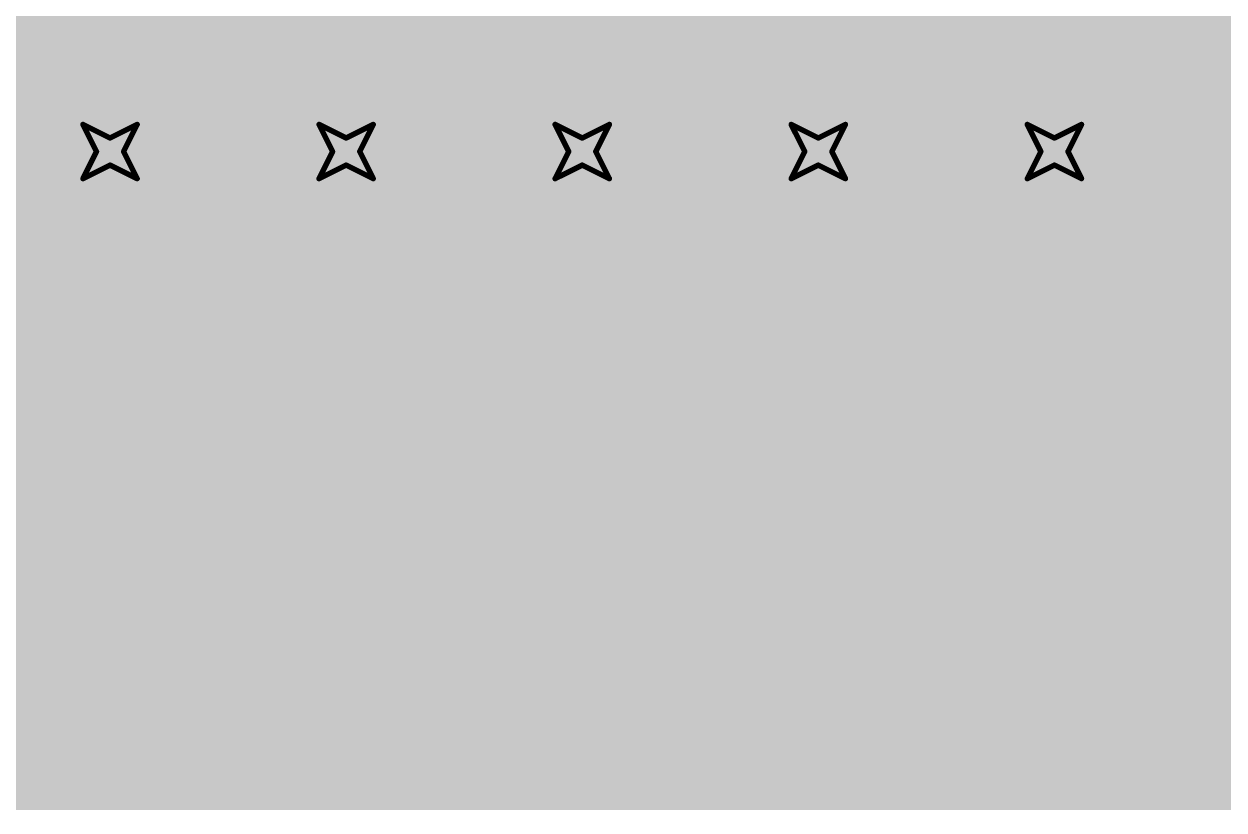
# Model space of a CAD drawing. Header units: inches. Extents: x -11 to 1110, y -7 to 455.
# Drawn here: x 616.56 to 627.8, y 25.48 to 32.84 of the extents above; entities that cross this region are included whole.
import ezdxf

# ---------------------------------------------------------------- set-up
doc = ezdxf.new("R2010")
doc.units = ezdxf.units.IN
for name, color, linetype in [('Bottom Layer', 5, 'Continuous'), ('Bottom Solder', 6, 'Continuous'), ('Drill Drawing', 1, 'Continuous'), ('Top Layer', 1, 'Continuous'), ('Top Solder', 216, 'Continuous'), ('Via Holes', 16, 'Continuous')]:
    doc.layers.add(name, color=color, linetype=linetype)

msp = doc.modelspace()

# ---------------------------------------------------------------- hatches: boundary and pattern name
at = {"layer": 'Bottom Layer'}
msp.add_hatch(color=5, dxfattribs=at).paths.add_polyline_path([(646.024, 25.476), (581.304, 25.476), (581.304, 45.872), (646.024, 45.872)])
h = msp.add_hatch(color=5, dxfattribs=at)
edge = h.paths.add_edge_path()
edge.add_arc((617.369, 31.648), 0.3, 0, 360)
h = msp.add_hatch(color=5, dxfattribs=at)
edge = h.paths.add_edge_path()
edge.add_arc((619.581, 31.648), 0.3, 0, 360)
h = msp.add_hatch(color=5, dxfattribs=at)
edge = h.paths.add_edge_path()
edge.add_arc((621.792, 31.648), 0.3, 0, 360)
h = msp.add_hatch(color=5, dxfattribs=at)
edge = h.paths.add_edge_path()
edge.add_arc((624.003, 31.648), 0.3, 0, 360)
h = msp.add_hatch(color=5, dxfattribs=at)
edge = h.paths.add_edge_path()
edge.add_arc((626.215, 31.648), 0.3, 0, 360)
at = {"layer": 'Bottom Solder'}
h = msp.add_hatch(color=6, dxfattribs=at)
edge = h.paths.add_edge_path()
edge.add_arc((617.369, 31.648), 0.402, 0, 360)
h = msp.add_hatch(color=6, dxfattribs=at)
edge = h.paths.add_edge_path()
edge.add_arc((619.581, 31.648), 0.402, 0, 360)
h = msp.add_hatch(color=6, dxfattribs=at)
edge = h.paths.add_edge_path()
edge.add_arc((621.792, 31.648), 0.402, 0, 360)
h = msp.add_hatch(color=6, dxfattribs=at)
edge = h.paths.add_edge_path()
edge.add_arc((624.003, 31.648), 0.402, 0, 360)
h = msp.add_hatch(color=6, dxfattribs=at)
edge = h.paths.add_edge_path()
edge.add_arc((626.215, 31.648), 0.402, 0, 360)
at = {"layer": 'Top Layer'}
msp.add_hatch(color=1, dxfattribs=at).paths.add_polyline_path([(646.029, 25.476), (569.163, 25.476), (569.163, 39.878), (646.029, 39.878)])
h = msp.add_hatch(color=1, dxfattribs=at)
edge = h.paths.add_edge_path()
edge.add_arc((617.369, 31.648), 0.3, 0, 360)
h = msp.add_hatch(color=1, dxfattribs=at)
edge = h.paths.add_edge_path()
edge.add_arc((619.581, 31.648), 0.3, 0, 360)
h = msp.add_hatch(color=1, dxfattribs=at)
edge = h.paths.add_edge_path()
edge.add_arc((621.792, 31.648), 0.3, 0, 360)
h = msp.add_hatch(color=1, dxfattribs=at)
edge = h.paths.add_edge_path()
edge.add_arc((624.003, 31.648), 0.3, 0, 360)
h = msp.add_hatch(color=1, dxfattribs=at)
edge = h.paths.add_edge_path()
edge.add_arc((626.215, 31.648), 0.3, 0, 360)
at = {"layer": 'Top Solder'}
h = msp.add_hatch(color=216, dxfattribs=at)
edge = h.paths.add_edge_path()
edge.add_arc((617.369, 31.648), 0.402, 0, 360)
h = msp.add_hatch(color=216, dxfattribs=at)
edge = h.paths.add_edge_path()
edge.add_arc((619.581, 31.648), 0.402, 0, 360)
h = msp.add_hatch(color=216, dxfattribs=at)
edge = h.paths.add_edge_path()
edge.add_arc((621.792, 31.648), 0.402, 0, 360)
h = msp.add_hatch(color=216, dxfattribs=at)
edge = h.paths.add_edge_path()
edge.add_arc((624.003, 31.648), 0.402, 0, 360)
h = msp.add_hatch(color=216, dxfattribs=at)
edge = h.paths.add_edge_path()
edge.add_arc((626.215, 31.648), 0.402, 0, 360)
at = {"layer": 'Via Holes'}
h = msp.add_hatch(color=7, dxfattribs=at)
edge = h.paths.add_edge_path()
edge.add_arc((617.369, 31.648), 0.15, 0, 360)
h = msp.add_hatch(color=7, dxfattribs=at)
edge = h.paths.add_edge_path()
edge.add_arc((619.581, 31.648), 0.15, 0, 360)
h = msp.add_hatch(color=7, dxfattribs=at)
edge = h.paths.add_edge_path()
edge.add_arc((621.792, 31.648), 0.15, 0, 360)
h = msp.add_hatch(color=7, dxfattribs=at)
edge = h.paths.add_edge_path()
edge.add_arc((624.003, 31.648), 0.15, 0, 360)
h = msp.add_hatch(color=7, dxfattribs=at)
edge = h.paths.add_edge_path()
edge.add_arc((626.215, 31.648), 0.15, 0, 360)

# ---------------------------------------------------------------- linework, layer by layer
at = {"layer": 'Drill Drawing'}
for points in [[(617.115, 31.902, 0.0508, 0.0508, 0), (617.369, 31.775, 0.0508, 0.0508, 0)], [(617.115, 31.902, 0.0508, 0.0508, 0), (617.242, 31.648, 0.0508, 0.0508, 0)], [(617.369, 31.775, 0.0508, 0.0508, 0), (617.623, 31.902, 0.0508, 0.0508, 0)], [(617.496, 31.648, 0.0508, 0.0508, 0), (617.623, 31.902, 0.0508, 0.0508, 0)], [(619.327, 31.902, 0.0508, 0.0508, 0), (619.581, 31.775, 0.0508, 0.0508, 0)], [(619.327, 31.902, 0.0508, 0.0508, 0), (619.454, 31.648, 0.0508, 0.0508, 0)], [(619.581, 31.775, 0.0508, 0.0508, 0), (619.835, 31.902, 0.0508, 0.0508, 0)], [(619.708, 31.648, 0.0508, 0.0508, 0), (619.835, 31.902, 0.0508, 0.0508, 0)], [(621.538, 31.902, 0.0508, 0.0508, 0), (621.792, 31.775, 0.0508, 0.0508, 0)], [(621.538, 31.902, 0.0508, 0.0508, 0), (621.665, 31.648, 0.0508, 0.0508, 0)], [(621.792, 31.775, 0.0508, 0.0508, 0), (622.046, 31.902, 0.0508, 0.0508, 0)], [(621.919, 31.648, 0.0508, 0.0508, 0), (622.046, 31.902, 0.0508, 0.0508, 0)], [(623.749, 31.902, 0.0508, 0.0508, 0), (624.003, 31.775, 0.0508, 0.0508, 0)], [(623.749, 31.902, 0.0508, 0.0508, 0), (623.876, 31.648, 0.0508, 0.0508, 0)], [(624.003, 31.775, 0.0508, 0.0508, 0), (624.257, 31.902, 0.0508, 0.0508, 0)], [(624.13, 31.648, 0.0508, 0.0508, 0), (624.257, 31.902, 0.0508, 0.0508, 0)], [(625.961, 31.902, 0.0508, 0.0508, 0), (626.215, 31.775, 0.0508, 0.0508, 0)], [(625.961, 31.902, 0.0508, 0.0508, 0), (626.088, 31.648, 0.0508, 0.0508, 0)], [(626.215, 31.775, 0.0508, 0.0508, 0), (626.469, 31.902, 0.0508, 0.0508, 0)], [(626.342, 31.648, 0.0508, 0.0508, 0), (626.469, 31.902, 0.0508, 0.0508, 0)], [(617.115, 31.394, 0.0508, 0.0508, 0), (617.242, 31.648, 0.0508, 0.0508, 0)], [(617.496, 31.648, 0.0508, 0.0508, 0), (617.623, 31.394, 0.0508, 0.0508, 0)], [(619.327, 31.394, 0.0508, 0.0508, 0), (619.454, 31.648, 0.0508, 0.0508, 0)], [(619.708, 31.648, 0.0508, 0.0508, 0), (619.835, 31.394, 0.0508, 0.0508, 0)], [(621.538, 31.394, 0.0508, 0.0508, 0), (621.665, 31.648, 0.0508, 0.0508, 0)], [(621.919, 31.648, 0.0508, 0.0508, 0), (622.046, 31.394, 0.0508, 0.0508, 0)], [(623.749, 31.394, 0.0508, 0.0508, 0), (623.876, 31.648, 0.0508, 0.0508, 0)], [(624.13, 31.648, 0.0508, 0.0508, 0), (624.257, 31.394, 0.0508, 0.0508, 0)], [(625.961, 31.394, 0.0508, 0.0508, 0), (626.088, 31.648, 0.0508, 0.0508, 0)], [(626.342, 31.648, 0.0508, 0.0508, 0), (626.469, 31.394, 0.0508, 0.0508, 0)], [(617.115, 31.394, 0.0508, 0.0508, 0), (617.369, 31.521, 0.0508, 0.0508, 0)], [(617.369, 31.521, 0.0508, 0.0508, 0), (617.623, 31.394, 0.0508, 0.0508, 0)], [(619.327, 31.394, 0.0508, 0.0508, 0), (619.581, 31.521, 0.0508, 0.0508, 0)], [(619.581, 31.521, 0.0508, 0.0508, 0), (619.835, 31.394, 0.0508, 0.0508, 0)], [(621.538, 31.394, 0.0508, 0.0508, 0), (621.792, 31.521, 0.0508, 0.0508, 0)], [(621.792, 31.521, 0.0508, 0.0508, 0), (622.046, 31.394, 0.0508, 0.0508, 0)], [(623.749, 31.394, 0.0508, 0.0508, 0), (624.003, 31.521, 0.0508, 0.0508, 0)], [(624.003, 31.521, 0.0508, 0.0508, 0), (624.257, 31.394, 0.0508, 0.0508, 0)], [(625.961, 31.394, 0.0508, 0.0508, 0), (626.215, 31.521, 0.0508, 0.0508, 0)], [(626.215, 31.521, 0.0508, 0.0508, 0), (626.469, 31.394, 0.0508, 0.0508, 0)]]:
    msp.add_lwpolyline(points, format="xyseb", dxfattribs=at)
for points in [[(617.103, 31.902, 0.0254, 0.0254, 1), (617.128, 31.902, 0.0254, 0.0254, 1)], [(617.103, 31.902, 0.0254, 0.0254, 1), (617.128, 31.902, 0.0254, 0.0254, 1)], [(617.611, 31.902, 0.0254, 0.0254, 1), (617.636, 31.902, 0.0254, 0.0254, 1)], [(617.611, 31.902, 0.0254, 0.0254, 1), (617.636, 31.902, 0.0254, 0.0254, 1)], [(619.314, 31.902, 0.0254, 0.0254, 1), (619.339, 31.902, 0.0254, 0.0254, 1)], [(619.314, 31.902, 0.0254, 0.0254, 1), (619.339, 31.902, 0.0254, 0.0254, 1)], [(619.822, 31.902, 0.0254, 0.0254, 1), (619.847, 31.902, 0.0254, 0.0254, 1)], [(619.822, 31.902, 0.0254, 0.0254, 1), (619.847, 31.902, 0.0254, 0.0254, 1)], [(621.525, 31.902, 0.0254, 0.0254, 1), (621.551, 31.902, 0.0254, 0.0254, 1)], [(621.525, 31.902, 0.0254, 0.0254, 1), (621.551, 31.902, 0.0254, 0.0254, 1)], [(622.033, 31.902, 0.0254, 0.0254, 1), (622.059, 31.902, 0.0254, 0.0254, 1)], [(622.033, 31.902, 0.0254, 0.0254, 1), (622.059, 31.902, 0.0254, 0.0254, 1)], [(623.737, 31.902, 0.0254, 0.0254, 1), (623.762, 31.902, 0.0254, 0.0254, 1)], [(623.737, 31.902, 0.0254, 0.0254, 1), (623.762, 31.902, 0.0254, 0.0254, 1)], [(624.245, 31.902, 0.0254, 0.0254, 1), (624.27, 31.902, 0.0254, 0.0254, 1)], [(624.245, 31.902, 0.0254, 0.0254, 1), (624.27, 31.902, 0.0254, 0.0254, 1)], [(625.948, 31.902, 0.0254, 0.0254, 1), (625.973, 31.902, 0.0254, 0.0254, 1)], [(625.948, 31.902, 0.0254, 0.0254, 1), (625.973, 31.902, 0.0254, 0.0254, 1)], [(626.456, 31.902, 0.0254, 0.0254, 1), (626.481, 31.902, 0.0254, 0.0254, 1)], [(626.456, 31.902, 0.0254, 0.0254, 1), (626.481, 31.902, 0.0254, 0.0254, 1)], [(617.357, 31.775, 0.0254, 0.0254, 1), (617.382, 31.775, 0.0254, 0.0254, 1)], [(617.357, 31.775, 0.0254, 0.0254, 1), (617.382, 31.775, 0.0254, 0.0254, 1)], [(619.568, 31.775, 0.0254, 0.0254, 1), (619.593, 31.775, 0.0254, 0.0254, 1)], [(619.568, 31.775, 0.0254, 0.0254, 1), (619.593, 31.775, 0.0254, 0.0254, 1)], [(621.779, 31.775, 0.0254, 0.0254, 1), (621.805, 31.775, 0.0254, 0.0254, 1)], [(621.779, 31.775, 0.0254, 0.0254, 1), (621.805, 31.775, 0.0254, 0.0254, 1)], [(623.991, 31.775, 0.0254, 0.0254, 1), (624.016, 31.775, 0.0254, 0.0254, 1)], [(623.991, 31.775, 0.0254, 0.0254, 1), (624.016, 31.775, 0.0254, 0.0254, 1)], [(626.202, 31.775, 0.0254, 0.0254, 1), (626.227, 31.775, 0.0254, 0.0254, 1)], [(626.202, 31.775, 0.0254, 0.0254, 1), (626.227, 31.775, 0.0254, 0.0254, 1)], [(617.23, 31.648, 0.0254, 0.0254, 1), (617.255, 31.648, 0.0254, 0.0254, 1)], [(617.23, 31.648, 0.0254, 0.0254, 1), (617.255, 31.648, 0.0254, 0.0254, 1)], [(617.484, 31.648, 0.0254, 0.0254, 1), (617.509, 31.648, 0.0254, 0.0254, 1)], [(617.484, 31.648, 0.0254, 0.0254, 1), (617.509, 31.648, 0.0254, 0.0254, 1)], [(619.441, 31.648, 0.0254, 0.0254, 1), (619.466, 31.648, 0.0254, 0.0254, 1)], [(619.441, 31.648, 0.0254, 0.0254, 1), (619.466, 31.648, 0.0254, 0.0254, 1)], [(619.695, 31.648, 0.0254, 0.0254, 1), (619.72, 31.648, 0.0254, 0.0254, 1)], [(619.695, 31.648, 0.0254, 0.0254, 1), (619.72, 31.648, 0.0254, 0.0254, 1)], [(621.652, 31.648, 0.0254, 0.0254, 1), (621.678, 31.648, 0.0254, 0.0254, 1)], [(621.652, 31.648, 0.0254, 0.0254, 1), (621.678, 31.648, 0.0254, 0.0254, 1)], [(621.906, 31.648, 0.0254, 0.0254, 1), (621.932, 31.648, 0.0254, 0.0254, 1)], [(621.906, 31.648, 0.0254, 0.0254, 1), (621.932, 31.648, 0.0254, 0.0254, 1)], [(623.864, 31.648, 0.0254, 0.0254, 1), (623.889, 31.648, 0.0254, 0.0254, 1)], [(623.864, 31.648, 0.0254, 0.0254, 1), (623.889, 31.648, 0.0254, 0.0254, 1)], [(624.118, 31.648, 0.0254, 0.0254, 1), (624.143, 31.648, 0.0254, 0.0254, 1)], [(624.118, 31.648, 0.0254, 0.0254, 1), (624.143, 31.648, 0.0254, 0.0254, 1)], [(626.075, 31.648, 0.0254, 0.0254, 1), (626.1, 31.648, 0.0254, 0.0254, 1)], [(626.075, 31.648, 0.0254, 0.0254, 1), (626.1, 31.648, 0.0254, 0.0254, 1)], [(626.329, 31.648, 0.0254, 0.0254, 1), (626.354, 31.648, 0.0254, 0.0254, 1)], [(626.329, 31.648, 0.0254, 0.0254, 1), (626.354, 31.648, 0.0254, 0.0254, 1)], [(617.357, 31.521, 0.0254, 0.0254, 1), (617.382, 31.521, 0.0254, 0.0254, 1)], [(617.357, 31.521, 0.0254, 0.0254, 1), (617.382, 31.521, 0.0254, 0.0254, 1)], [(619.568, 31.521, 0.0254, 0.0254, 1), (619.593, 31.521, 0.0254, 0.0254, 1)], [(619.568, 31.521, 0.0254, 0.0254, 1), (619.593, 31.521, 0.0254, 0.0254, 1)], [(621.779, 31.521, 0.0254, 0.0254, 1), (621.805, 31.521, 0.0254, 0.0254, 1)], [(621.779, 31.521, 0.0254, 0.0254, 1), (621.805, 31.521, 0.0254, 0.0254, 1)], [(623.991, 31.521, 0.0254, 0.0254, 1), (624.016, 31.521, 0.0254, 0.0254, 1)], [(623.991, 31.521, 0.0254, 0.0254, 1), (624.016, 31.521, 0.0254, 0.0254, 1)], [(626.202, 31.521, 0.0254, 0.0254, 1), (626.227, 31.521, 0.0254, 0.0254, 1)], [(626.202, 31.521, 0.0254, 0.0254, 1), (626.227, 31.521, 0.0254, 0.0254, 1)], [(617.103, 31.394, 0.0254, 0.0254, 1), (617.128, 31.394, 0.0254, 0.0254, 1)], [(617.103, 31.394, 0.0254, 0.0254, 1), (617.128, 31.394, 0.0254, 0.0254, 1)], [(617.611, 31.394, 0.0254, 0.0254, 1), (617.636, 31.394, 0.0254, 0.0254, 1)], [(617.611, 31.394, 0.0254, 0.0254, 1), (617.636, 31.394, 0.0254, 0.0254, 1)], [(619.314, 31.394, 0.0254, 0.0254, 1), (619.339, 31.394, 0.0254, 0.0254, 1)], [(619.314, 31.394, 0.0254, 0.0254, 1), (619.339, 31.394, 0.0254, 0.0254, 1)], [(619.822, 31.394, 0.0254, 0.0254, 1), (619.847, 31.394, 0.0254, 0.0254, 1)], [(619.822, 31.394, 0.0254, 0.0254, 1), (619.847, 31.394, 0.0254, 0.0254, 1)], [(621.525, 31.394, 0.0254, 0.0254, 1), (621.551, 31.394, 0.0254, 0.0254, 1)], [(621.525, 31.394, 0.0254, 0.0254, 1), (621.551, 31.394, 0.0254, 0.0254, 1)], [(622.033, 31.394, 0.0254, 0.0254, 1), (622.059, 31.394, 0.0254, 0.0254, 1)], [(622.033, 31.394, 0.0254, 0.0254, 1), (622.059, 31.394, 0.0254, 0.0254, 1)], [(623.737, 31.394, 0.0254, 0.0254, 1), (623.762, 31.394, 0.0254, 0.0254, 1)], [(623.737, 31.394, 0.0254, 0.0254, 1), (623.762, 31.394, 0.0254, 0.0254, 1)], [(624.245, 31.394, 0.0254, 0.0254, 1), (624.27, 31.394, 0.0254, 0.0254, 1)], [(624.245, 31.394, 0.0254, 0.0254, 1), (624.27, 31.394, 0.0254, 0.0254, 1)], [(625.948, 31.394, 0.0254, 0.0254, 1), (625.973, 31.394, 0.0254, 0.0254, 1)], [(625.948, 31.394, 0.0254, 0.0254, 1), (625.973, 31.394, 0.0254, 0.0254, 1)], [(626.456, 31.394, 0.0254, 0.0254, 1), (626.481, 31.394, 0.0254, 0.0254, 1)], [(626.456, 31.394, 0.0254, 0.0254, 1), (626.481, 31.394, 0.0254, 0.0254, 1)]]:
    msp.add_lwpolyline(points, format="xyseb", close=True, dxfattribs=at)

doc.saveas('drawing.dxf')
